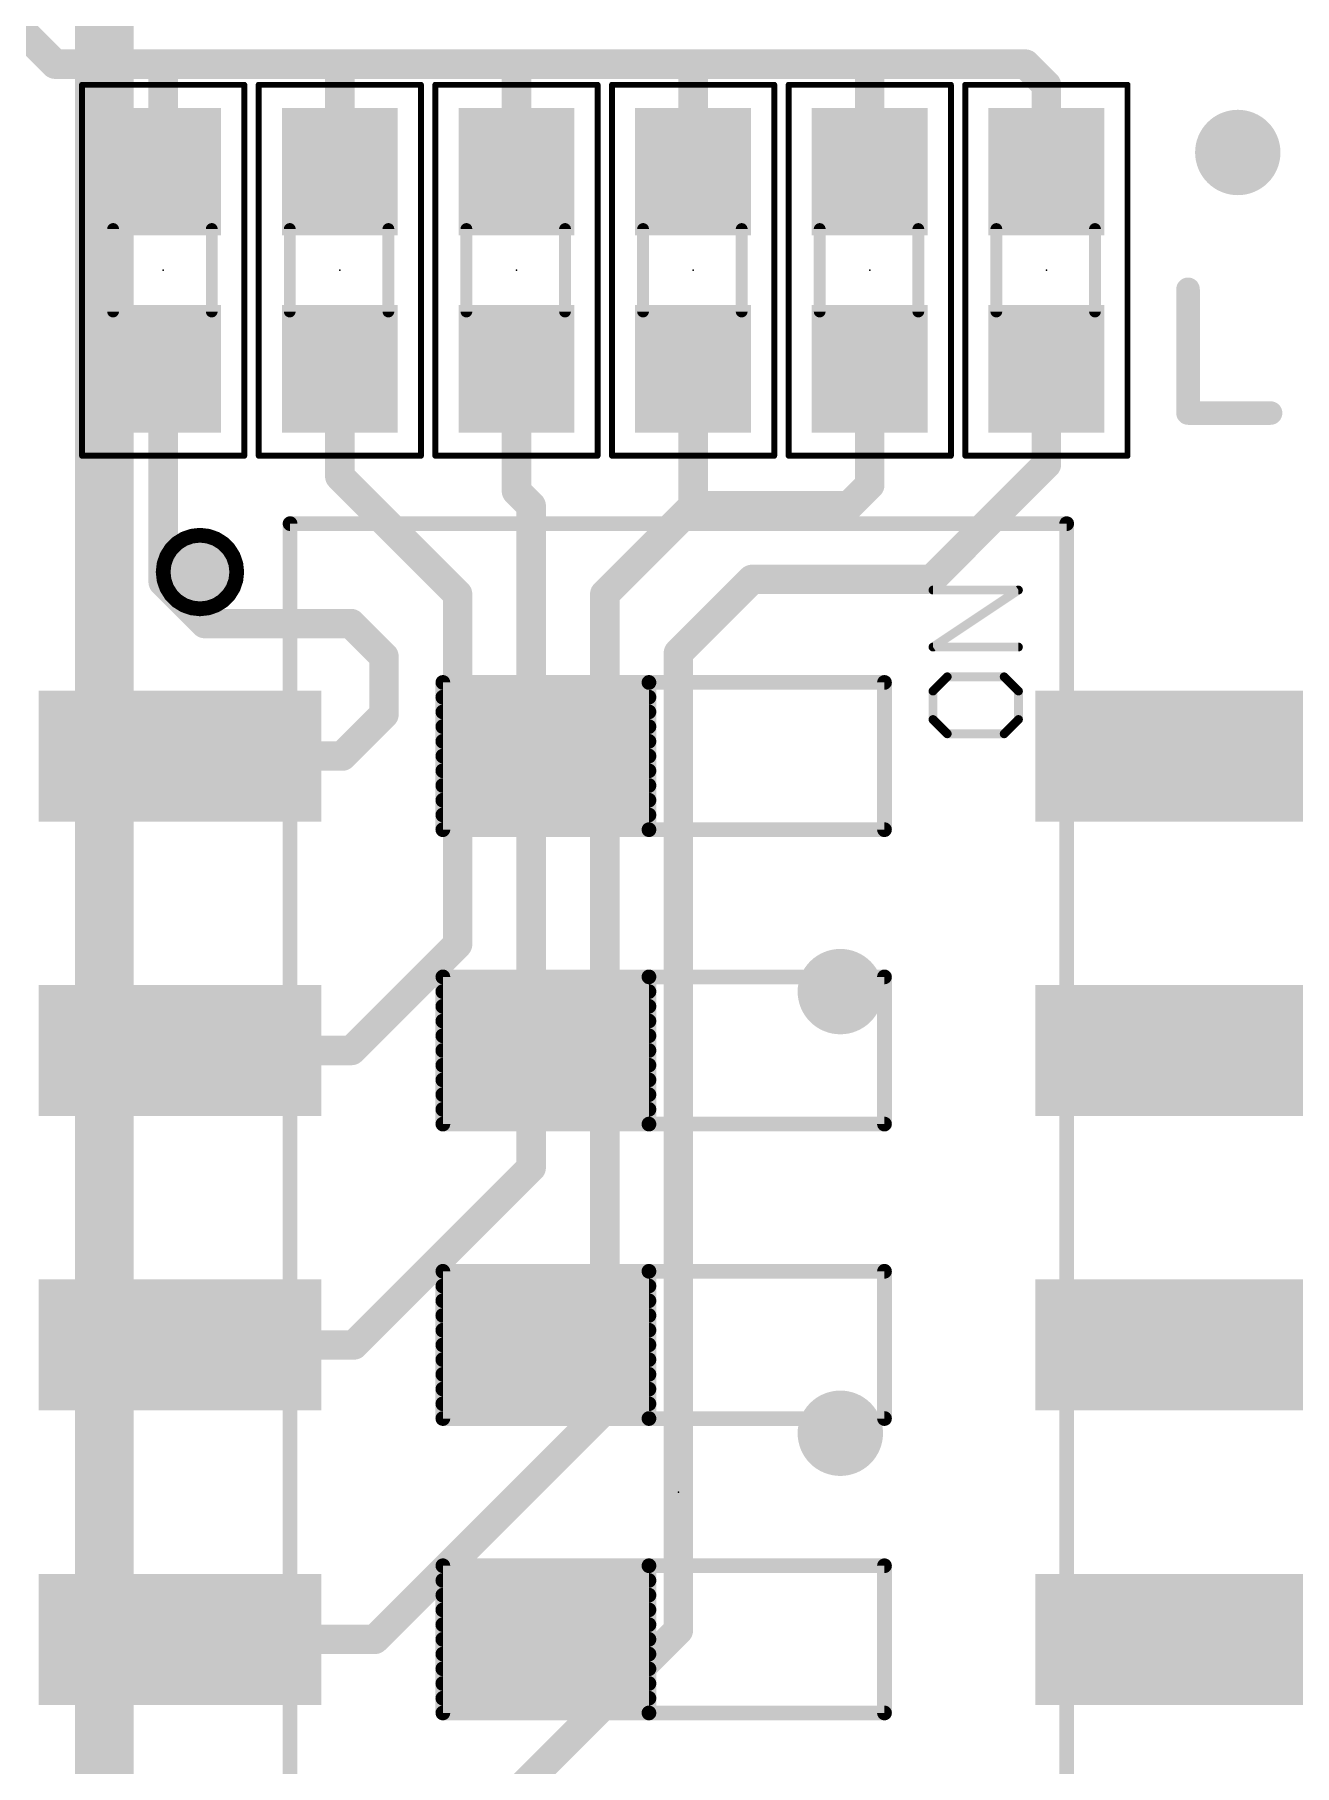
# Model space of a CAD drawing. Extents: x -33 to 74, y -21 to 38.
# Drawn here: x 7.02 to 17.89, y 13.01 to 27.94 of the extents above; entities that cross this region are included whole.
import ezdxf

# ---------------------------------------------------------------- set-up
doc = ezdxf.new("R2010")
doc.units = 0
for name, color, linetype in [('1', 12, 'CONTINUOUS'), ('16', 132, 'CONTINUOUS'), ('18', 110, 'CONTINUOUS'), ('21', 41, 'CONTINUOUS'), ('23', 53, 'CONTINUOUS'), ('39', 12, 'CONTINUOUS'), ('51', 53, 'CONTINUOUS')]:
    doc.layers.add(name, color=color, linetype=linetype)

# ---------------------------------------------------------------- blocks, each defined once
blk = doc.blocks.new('RECT')
blk.add_solid([(-0.5, -0.5), (0.5, -0.5), (-0.5, 0.5), (0.5, 0.5)])
blk = doc.blocks.new('ROUNDV')
at = {"const_width": 0.5}
blk.add_lwpolyline([(0, -0.25, 1), (0, 0.25, 1), (0, -0.25)], format="xyb", dxfattribs=at)

msp = doc.modelspace()

# ---------------------------------------------------------------- linework, layer by layer
at = {"layer": '1', "const_width": 0.254}
for points in [[(6.477, 28.4044), (7.1954, 27.686)], [(7.1954, 27.686), (8.128, 27.686)], [(8.128, 26.758), (8.128, 27.686)], [(8.128, 27.686), (9.652, 27.686)], [(9.652, 27.686), (11.176, 27.686)], [(9.652, 26.758), (9.652, 27.686)], [(11.176, 27.686), (12.7, 27.686)], [(11.176, 26.758), (11.176, 27.686)], [(12.7, 27.686), (14.224, 27.686)], [(12.7, 26.758), (12.7, 27.686)], [(15.5684, 27.686), (14.224, 27.686)], [(14.224, 26.758), (14.224, 27.686)], [(15.748, 27.5064), (15.5684, 27.686)], [(15.748, 26.758), (15.748, 27.5064)], [(8.128, 23.2192), (8.128, 25.058)], [(9.652, 24.13), (9.652, 25.058)], [(11.176, 24.003), (11.176, 25.058)], [(12.7, 25.058), (12.7, 23.876)], [(14.224, 24.0556), (14.224, 25.058)], [(15.748, 24.2329), (15.748, 25.058)], [(14.7561, 23.241), (15.748, 24.2329)], [(10.668, 23.114), (9.652, 24.13)], [(11.303, 23.876), (11.176, 24.003)], [(14.0444, 23.876), (14.224, 24.0556)], [(11.303, 18.1663), (11.303, 23.876)], [(11.938, 23.114), (12.7, 23.876)], [(12.7, 23.876), (14.0444, 23.876)], [(8.4872, 22.86), (8.128, 23.2192)], [(12.573, 22.606), (13.208, 23.241)], [(13.208, 23.241), (14.7561, 23.241)], [(10.668, 20.0928), (10.668, 23.114)], [(11.938, 16.0808), (11.938, 23.114)], [(9.749, 22.86), (8.4872, 22.86)], [(10.033, 22.576), (9.749, 22.86)], [(10.033, 22.0762), (10.033, 22.576)], [(12.573, 14.1752), (12.573, 22.606)], [(9.6738, 21.717), (10.033, 22.0762)], [(8.273, 21.717), (9.6738, 21.717)], [(9.7522, 19.177), (10.668, 20.0928)], [(8.273, 19.177), (9.7522, 19.177)], [(9.7737, 16.637), (11.303, 18.1663)], [(8.273, 16.637), (9.7737, 16.637)], [(9.9542, 14.097), (11.938, 16.0808)], [(8.273, 14.097), (9.9542, 14.097)], [(9.9548, 11.557), (12.573, 14.1752)]]:
    msp.add_lwpolyline(points, dxfattribs=at)
at = {"layer": '1', "const_width": 0.127}
for points in [[(7.1954, 27.7495, 1), (7.1954, 27.6225)], [(7.1505, 27.6411, 1), (7.2403, 27.7309)], [(8.1915, 27.686, 1), (8.0645, 27.686)], [(8.128, 27.7495, 1), (8.128, 27.6225)], [(8.128, 27.6225, 1), (8.128, 27.7495)], [(9.652, 27.7495, 1), (9.652, 27.6225)], [(9.7155, 27.686, 1), (9.5885, 27.686)], [(9.652, 27.6225, 1), (9.652, 27.7495)], [(11.176, 27.7495, 1), (11.176, 27.6225)], [(11.2395, 27.686, 1), (11.1125, 27.686)], [(11.176, 27.6225, 1), (11.176, 27.7495)], [(12.7, 27.7495, 1), (12.7, 27.6225)], [(12.7635, 27.686, 1), (12.6365, 27.686)], [(12.7, 27.6225, 1), (12.7, 27.7495)], [(14.224, 27.7495, 1), (14.224, 27.6225)], [(14.2875, 27.686, 1), (14.1605, 27.686)], [(14.224, 27.6225, 1), (14.224, 27.7495)], [(15.6133, 27.7309, 1), (15.5235, 27.6411)], [(15.5684, 27.6225, 1), (15.5684, 27.7495)], [(15.8115, 27.5064, 1), (15.6845, 27.5064)], [(15.7031, 27.4615, 1), (15.7929, 27.5513)], [(8.0645, 26.758, 1), (8.1915, 26.758)], [(9.5885, 26.758, 1), (9.7155, 26.758)], [(11.1125, 26.758, 1), (11.2395, 26.758)], [(12.6365, 26.758, 1), (12.7635, 26.758)], [(14.1605, 26.758, 1), (14.2875, 26.758)], [(15.6845, 26.758, 1), (15.8115, 26.758)], [(8.1915, 25.058, 1), (8.0645, 25.058)], [(9.7155, 25.058, 1), (9.5885, 25.058)], [(11.2395, 25.058, 1), (11.1125, 25.058)], [(12.7635, 25.058, 1), (12.6365, 25.058)], [(14.2875, 25.058, 1), (14.1605, 25.058)], [(15.8115, 25.058, 1), (15.6845, 25.058)], [(15.7929, 24.188, 1), (15.7031, 24.2778)], [(9.6969, 24.1749, 1), (9.6071, 24.0851)], [(9.5885, 24.13, 1), (9.7155, 24.13)], [(15.6845, 24.2329, 1), (15.8115, 24.2329)], [(11.2209, 24.0479, 1), (11.1311, 23.9581)], [(11.1125, 24.003, 1), (11.2395, 24.003)], [(14.1605, 24.0556, 1), (14.2875, 24.0556)], [(14.2689, 24.0107, 1), (14.1791, 24.1005)], [(11.3665, 23.876, 1), (11.2395, 23.876)], [(11.2581, 23.8311, 1), (11.3479, 23.9209)], [(12.7, 23.9395, 1), (12.7, 23.8125)], [(12.6365, 23.876, 1), (12.7635, 23.876)], [(12.7449, 23.8311, 1), (12.6551, 23.9209)], [(13.9995, 23.9209, 1), (14.0893, 23.8311)], [(14.0444, 23.8125, 1), (14.0444, 23.9395)], [(8.1729, 23.2641, 1), (8.0831, 23.1743)], [(13.208, 23.3045, 1), (13.208, 23.1775)], [(13.2529, 23.1961, 1), (13.1631, 23.2859)], [(14.7112, 23.2859, 1), (14.801, 23.1961)], [(14.7561, 23.1775, 1), (14.7561, 23.3045)], [(8.0645, 23.2192, 1), (8.1915, 23.2192)], [(10.7315, 23.114, 1), (10.6045, 23.114)], [(10.6231, 23.0691, 1), (10.7129, 23.1589)], [(12.0015, 23.114, 1), (11.8745, 23.114)], [(11.8931, 23.1589, 1), (11.9829, 23.0691)], [(8.4872, 22.9235, 1), (8.4872, 22.7965)], [(8.4423, 22.8151, 1), (8.5321, 22.9049)], [(9.7939, 22.9049, 1), (9.7041, 22.8151)], [(9.749, 22.7965, 1), (9.749, 22.9235)], [(10.0965, 22.576, 1), (9.9695, 22.576)], [(12.6365, 22.606, 1), (12.5095, 22.606)], [(12.5281, 22.6509, 1), (12.6179, 22.5611)], [(9.9881, 22.5311, 1), (10.0779, 22.6209)], [(9.9695, 22.0762, 1), (10.0965, 22.0762)], [(10.0779, 22.0313, 1), (9.9881, 22.1211)], [(8.273, 21.7805, 1), (8.273, 21.6535)], [(9.6289, 21.7619, 1), (9.7187, 21.6721)], [(9.6738, 21.6535, 1), (9.6738, 21.7805)], [(10.7129, 20.0479, 1), (10.6231, 20.1377)], [(10.6045, 20.0928, 1), (10.7315, 20.0928)], [(8.273, 19.2405, 1), (8.273, 19.1135)], [(9.7073, 19.2219, 1), (9.7971, 19.1321)], [(9.7522, 19.1135, 1), (9.7522, 19.2405)], [(11.2395, 18.1663, 1), (11.3665, 18.1663)], [(11.3479, 18.1214, 1), (11.2581, 18.2112)], [(8.273, 16.7005, 1), (8.273, 16.5735)], [(9.7288, 16.6819, 1), (9.8186, 16.5921)], [(9.7737, 16.5735, 1), (9.7737, 16.7005)], [(11.8745, 16.0808, 1), (12.0015, 16.0808)], [(11.9829, 16.0359, 1), (11.8931, 16.1257)], [(8.273, 14.1605, 1), (8.273, 14.0335)], [(9.9093, 14.1419, 1), (9.9991, 14.0521)], [(9.9542, 14.0335, 1), (9.9542, 14.1605)], [(12.5095, 14.1752, 1), (12.6365, 14.1752)], [(12.6179, 14.1303, 1), (12.5281, 14.2201)]]:
    msp.add_lwpolyline(points, format="xyb", dxfattribs=at)
at = {"layer": '16', "const_width": 0.508}
msp.add_lwpolyline([(7.62, 8.5143), (7.62, 28.575)], dxfattribs=at)
at = {"layer": '21'}
for points, const_width in [([(16.97, 25.7438), (16.97, 24.6761)], 0.2032), ([(16.97, 24.6761), (17.6818, 24.6761)], 0.2032), ([(8.1973, 23.5025), (8.2475, 23.5527)], 0.127), ([(8.2475, 23.5527), (8.3077, 23.5906)], 0.127), ([(8.3077, 23.5906), (8.3749, 23.614)], 0.127), ([(8.3749, 23.614), (8.4455, 23.622)], 0.127), ([(8.4455, 23.622), (8.5161, 23.614)], 0.127), ([(8.5161, 23.614), (8.5833, 23.5906)], 0.127), ([(8.5833, 23.5906), (8.6435, 23.5527)], 0.127), ([(8.6435, 23.5527), (8.6937, 23.5025)], 0.127), ([(8.136, 23.3752), (8.1594, 23.4423)], 0.127), ([(8.1594, 23.4423), (8.1973, 23.5025)], 0.127), ([(8.1926, 23.495), (8.6984, 23.495)], 0.127), ([(8.6937, 23.5025), (8.7316, 23.4423)], 0.127), ([(8.7316, 23.4423), (8.755, 23.3752)], 0.127), ([(8.128, 23.3045), (8.136, 23.3752)], 0.127), ([(8.136, 23.2339), (8.128, 23.3045)], 0.127), ([(8.1352, 23.368), (8.7558, 23.368)], 0.127), ([(8.1352, 23.241), (8.7558, 23.241)], 0.127), ([(8.1594, 23.1667), (8.136, 23.2339)], 0.127), ([(8.755, 23.2339), (8.7316, 23.1667)], 0.127), ([(8.755, 23.3752), (8.763, 23.3045)], 0.127), ([(8.763, 23.3045), (8.755, 23.2339)], 0.127), ([(8.1973, 23.1065), (8.1594, 23.1667)], 0.127), ([(8.1926, 23.114), (8.6984, 23.114)], 0.127), ([(8.2475, 23.0563), (8.1973, 23.1065)], 0.127), ([(8.6937, 23.1065), (8.6435, 23.0563)], 0.127), ([(8.7316, 23.1667), (8.6937, 23.1065)], 0.127), ([(8.3077, 23.0184), (8.2475, 23.0563)], 0.127), ([(8.3749, 22.995), (8.3077, 23.0184)], 0.127), ([(8.4455, 22.987), (8.3749, 22.995)], 0.127), ([(8.5161, 22.995), (8.4455, 22.987)], 0.127), ([(8.5833, 23.0184), (8.5161, 22.995)], 0.127), ([(8.6435, 23.0563), (8.5833, 23.0184)], 0.127)]:
    msp.add_lwpolyline(points, dxfattribs=dict(at, const_width=const_width))
for points, const_width in [([(17.0208, 25.7438, 1), (16.9192, 25.7438)], 0.1016), ([(16.97, 24.7269, 1), (16.97, 24.6253)], 0.1016), ([(16.9192, 24.6761, 1), (17.0208, 24.6761)], 0.1016), ([(17.6818, 24.6253, 1), (17.6818, 24.7269)], 0.1016), ([(8.2306, 23.5796, 1), (8.2644, 23.5258)], 0.0635), ([(8.27, 23.5303, 1), (8.2251, 23.5752)], 0.0635), ([(8.2973, 23.6205, 1), (8.3182, 23.5606)], 0.0635), ([(8.3246, 23.5637, 1), (8.2908, 23.6174)], 0.0635), ([(8.3713, 23.6456, 1), (8.3784, 23.5825)], 0.0635), ([(8.3853, 23.5841, 1), (8.3644, 23.644)], 0.0635), ([(8.4491, 23.6536, 1), (8.4419, 23.5904)], 0.0635), ([(8.4491, 23.5904, 1), (8.4419, 23.6536)], 0.0635), ([(8.5266, 23.644, 1), (8.5057, 23.5841)], 0.0635), ([(8.5126, 23.5825, 1), (8.5197, 23.6456)], 0.0635), ([(8.6002, 23.6174, 1), (8.5664, 23.5637)], 0.0635), ([(8.5728, 23.5606, 1), (8.5937, 23.6205)], 0.0635), ([(8.6659, 23.5752, 1), (8.621, 23.5303)], 0.0635), ([(8.6266, 23.5258, 1), (8.6604, 23.5796)], 0.0635), ([(8.1326, 23.4592, 1), (8.1863, 23.4254)], 0.0635), ([(8.1894, 23.4318, 1), (8.1295, 23.4527)], 0.0635), ([(8.1926, 23.5267, 1), (8.1926, 23.4633)], 0.0635), ([(8.1748, 23.5249, 1), (8.2197, 23.48)], 0.0635), ([(8.2242, 23.4856, 1), (8.1704, 23.5194)], 0.0635), ([(8.7206, 23.5194, 1), (8.6668, 23.4856)], 0.0635), ([(8.6713, 23.48, 1), (8.7162, 23.5249)], 0.0635), ([(8.6984, 23.4633, 1), (8.6984, 23.5267)], 0.0635), ([(8.7615, 23.4527, 1), (8.7016, 23.4318)], 0.0635), ([(8.7047, 23.4254, 1), (8.7584, 23.4592)], 0.0635), ([(8.1596, 23.3081, 1), (8.0964, 23.3009)], 0.0635), ([(8.0964, 23.3081, 1), (8.1596, 23.3009)], 0.0635), ([(8.1352, 23.3998, 1), (8.1352, 23.3363)], 0.0635), ([(8.1352, 23.2727, 1), (8.1352, 23.2093)], 0.0635), ([(8.106, 23.3856, 1), (8.1659, 23.3647)], 0.0635), ([(8.1659, 23.2443, 1), (8.106, 23.2234)], 0.0635), ([(8.1675, 23.3716, 1), (8.1044, 23.3787)], 0.0635), ([(8.7866, 23.3787, 1), (8.7235, 23.3716)], 0.0635), ([(8.7251, 23.3647, 1), (8.785, 23.3856)], 0.0635), ([(8.785, 23.2234, 1), (8.7251, 23.2443)], 0.0635), ([(8.7946, 23.3009, 1), (8.7314, 23.3081)], 0.0635), ([(8.7314, 23.3009, 1), (8.7946, 23.3081)], 0.0635), ([(8.7558, 23.3363, 1), (8.7558, 23.3998)], 0.0635), ([(8.7558, 23.2093, 1), (8.7558, 23.2727)], 0.0635), ([(8.1044, 23.2303, 1), (8.1675, 23.2374)], 0.0635), ([(8.1863, 23.1836, 1), (8.1326, 23.1498)], 0.0635), ([(8.1295, 23.1563, 1), (8.1894, 23.1772)], 0.0635), ([(8.1926, 23.1457, 1), (8.1926, 23.0823)], 0.0635), ([(8.2197, 23.129, 1), (8.1748, 23.0841)], 0.0635), ([(8.1704, 23.0896, 1), (8.2242, 23.1234)], 0.0635), ([(8.6668, 23.1234, 1), (8.7206, 23.0896)], 0.0635), ([(8.7162, 23.0841, 1), (8.6713, 23.129)], 0.0635), ([(8.6984, 23.0823, 1), (8.6984, 23.1457)], 0.0635), ([(8.7016, 23.1772, 1), (8.7615, 23.1563)], 0.0635), ([(8.7584, 23.1498, 1), (8.7047, 23.1836)], 0.0635), ([(8.7235, 23.2374, 1), (8.7866, 23.2303)], 0.0635), ([(8.2644, 23.0832, 1), (8.2306, 23.0294)], 0.0635), ([(8.2251, 23.0338, 1), (8.27, 23.0787)], 0.0635), ([(8.3182, 23.0484, 1), (8.2973, 22.9885)], 0.0635), ([(8.2908, 22.9916, 1), (8.3246, 23.0453)], 0.0635), ([(8.3784, 23.0265, 1), (8.3713, 22.9634)], 0.0635), ([(8.3644, 22.965, 1), (8.3853, 23.0249)], 0.0635), ([(8.4419, 23.0186, 1), (8.4491, 22.9554)], 0.0635), ([(8.4419, 22.9554, 1), (8.4491, 23.0186)], 0.0635), ([(8.5057, 23.0249, 1), (8.5266, 22.965)], 0.0635), ([(8.5197, 22.9634, 1), (8.5126, 23.0265)], 0.0635), ([(8.5664, 23.0453, 1), (8.6002, 22.9916)], 0.0635), ([(8.5937, 22.9885, 1), (8.5728, 23.0484)], 0.0635), ([(8.621, 23.0787, 1), (8.6659, 23.0338)], 0.0635), ([(8.6604, 23.0294, 1), (8.6266, 23.0832)], 0.0635)]:
    msp.add_lwpolyline(points, format="xyb", dxfattribs=dict(at, const_width=const_width))
at = {"layer": '23'}
for p in [(8.128, 25.908), (9.652, 25.908), (11.176, 25.908), (12.7, 25.908), (14.224, 25.908), (15.748, 25.908), (12.573, 15.367)]:
    msp.add_point(p, dxfattribs=at)
at = {"layer": '39', "const_width": 0.0508}
for points in [[(7.428, 24.308), (7.428, 27.508)], [(7.428, 27.508), (8.828, 27.508)], [(8.828, 27.508), (8.828, 24.308)], [(8.952, 24.308), (8.952, 27.508)], [(8.952, 27.508), (10.352, 27.508)], [(10.352, 27.508), (10.352, 24.308)], [(10.476, 24.308), (10.476, 27.508)], [(10.476, 27.508), (11.876, 27.508)], [(11.876, 27.508), (11.876, 24.308)], [(12, 24.308), (12, 27.508)], [(12, 27.508), (13.4, 27.508)], [(13.4, 27.508), (13.4, 24.308)], [(13.524, 24.308), (13.524, 27.508)], [(13.524, 27.508), (14.924, 27.508)], [(14.924, 27.508), (14.924, 24.308)], [(15.048, 24.308), (15.048, 27.508)], [(15.048, 27.508), (16.448, 27.508)], [(16.448, 27.508), (16.448, 24.308)], [(8.828, 24.308), (7.428, 24.308)], [(10.352, 24.308), (8.952, 24.308)], [(11.876, 24.308), (10.476, 24.308)], [(13.4, 24.308), (12, 24.308)], [(14.924, 24.308), (13.524, 24.308)], [(16.448, 24.308), (15.048, 24.308)]]:
    msp.add_lwpolyline(points, dxfattribs=at)
at = {"layer": '39', "const_width": 0.0254}
for points in [[(7.4407, 27.508, 1), (7.4153, 27.508)], [(7.428, 27.5207, 1), (7.428, 27.4953)], [(8.8407, 27.508, 1), (8.8153, 27.508)], [(8.828, 27.4953, 1), (8.828, 27.5207)], [(8.9647, 27.508, 1), (8.9393, 27.508)], [(8.952, 27.5207, 1), (8.952, 27.4953)], [(10.3647, 27.508, 1), (10.3393, 27.508)], [(10.352, 27.4953, 1), (10.352, 27.5207)], [(10.4887, 27.508, 1), (10.4633, 27.508)], [(10.476, 27.5207, 1), (10.476, 27.4953)], [(11.8887, 27.508, 1), (11.8633, 27.508)], [(11.876, 27.4953, 1), (11.876, 27.5207)], [(12.0127, 27.508, 1), (11.9873, 27.508)], [(12, 27.5207, 1), (12, 27.4953)], [(13.4127, 27.508, 1), (13.3873, 27.508)], [(13.4, 27.4953, 1), (13.4, 27.5207)], [(13.5367, 27.508, 1), (13.5113, 27.508)], [(13.524, 27.5207, 1), (13.524, 27.4953)], [(14.9367, 27.508, 1), (14.9113, 27.508)], [(14.924, 27.4953, 1), (14.924, 27.5207)], [(15.0607, 27.508, 1), (15.0353, 27.508)], [(15.048, 27.5207, 1), (15.048, 27.4953)], [(16.4607, 27.508, 1), (16.4353, 27.508)], [(16.448, 27.4953, 1), (16.448, 27.5207)], [(7.428, 24.3207, 1), (7.428, 24.2953)], [(7.4153, 24.308, 1), (7.4407, 24.308)], [(8.8153, 24.308, 1), (8.8407, 24.308)], [(8.828, 24.2953, 1), (8.828, 24.3207)], [(8.952, 24.3207, 1), (8.952, 24.2953)], [(8.9393, 24.308, 1), (8.9647, 24.308)], [(10.3393, 24.308, 1), (10.3647, 24.308)], [(10.352, 24.2953, 1), (10.352, 24.3207)], [(10.476, 24.3207, 1), (10.476, 24.2953)], [(10.4633, 24.308, 1), (10.4887, 24.308)], [(11.8633, 24.308, 1), (11.8887, 24.308)], [(11.876, 24.2953, 1), (11.876, 24.3207)], [(12, 24.3207, 1), (12, 24.2953)], [(11.9873, 24.308, 1), (12.0127, 24.308)], [(13.3873, 24.308, 1), (13.4127, 24.308)], [(13.4, 24.2953, 1), (13.4, 24.3207)], [(13.524, 24.3207, 1), (13.524, 24.2953)], [(13.5113, 24.308, 1), (13.5367, 24.308)], [(14.9113, 24.308, 1), (14.9367, 24.308)], [(14.924, 24.2953, 1), (14.924, 24.3207)], [(15.048, 24.3207, 1), (15.048, 24.2953)], [(15.0353, 24.308, 1), (15.0607, 24.308)], [(16.4353, 24.308, 1), (16.4607, 24.308)], [(16.448, 24.2953, 1), (16.448, 24.3207)]]:
    msp.add_lwpolyline(points, format="xyb", dxfattribs=at)
at = {"layer": '51'}
for points, const_width in [([(7.696, 25.552), (7.696, 26.264)], 0.1016), ([(8.547, 25.552), (8.547, 26.264)], 0.1016), ([(9.22, 25.552), (9.22, 26.264)], 0.1016), ([(10.071, 25.552), (10.071, 26.264)], 0.1016), ([(10.744, 25.552), (10.744, 26.264)], 0.1016), ([(11.595, 25.552), (11.595, 26.264)], 0.1016), ([(12.268, 25.552), (12.268, 26.264)], 0.1016), ([(13.119, 25.552), (13.119, 26.264)], 0.1016), ([(13.792, 25.552), (13.792, 26.264)], 0.1016), ([(14.643, 25.552), (14.643, 26.264)], 0.1016), ([(15.316, 25.552), (15.316, 26.264)], 0.1016), ([(16.167, 25.552), (16.167, 26.264)], 0.1016), ([(9.223, 23.722), (15.923, 23.722)], 0.127), ([(9.223, 7.012), (9.223, 23.722)], 0.127), ([(15.923, 23.722), (15.923, 7.012)], 0.127), ([(14.7695, 22.6577), (15.5067, 23.1492)], 0.0762), ([(15.5067, 23.1492), (14.7695, 23.1492)], 0.0762), ([(15.5067, 22.6577), (14.7695, 22.6577)], 0.0762), ([(12.319, 22.352), (10.541, 22.352)], 0.127), ([(10.541, 22.352), (10.541, 21.082)], 0.127), ([(12.319, 21.082), (12.319, 22.352)], 0.127), ([(12.319, 22.352), (14.351, 22.352)], 0.127), ([(14.351, 22.352), (14.351, 21.082)], 0.127), ([(14.8923, 22.4008), (14.7695, 22.2779)], 0.0762), ([(15.3838, 22.4008), (14.8923, 22.4008)], 0.0762), ([(15.5067, 22.2779), (15.3838, 22.4008)], 0.0762), ([(10.541, 22.225), (12.319, 22.225)], 0.127), ([(14.7695, 22.2779), (14.7695, 22.0321)], 0.0762), ([(15.5067, 22.0321), (15.5067, 22.2779)], 0.0762), ([(10.541, 22.098), (12.319, 22.098)], 0.127), ([(10.541, 21.971), (12.319, 21.971)], 0.127), ([(14.7695, 22.0321), (14.8923, 21.9093)], 0.0762), ([(15.3838, 21.9093), (15.5067, 22.0321)], 0.0762), ([(10.541, 21.844), (12.319, 21.844)], 0.127), ([(14.8923, 21.9093), (15.3838, 21.9093)], 0.0762), ([(10.541, 21.717), (12.319, 21.717)], 0.127), ([(10.541, 21.59), (12.319, 21.59)], 0.127), ([(10.541, 21.463), (12.319, 21.463)], 0.127), ([(10.541, 21.336), (12.319, 21.336)], 0.127), ([(10.541, 21.209), (12.319, 21.209)], 0.127), ([(10.541, 21.082), (12.319, 21.082)], 0.127), ([(10.541, 21.082), (12.319, 21.082)], 0.127), ([(14.351, 21.082), (12.319, 21.082)], 0.127), ([(12.319, 19.812), (10.541, 19.812)], 0.127), ([(10.541, 19.812), (10.541, 18.542)], 0.127), ([(12.319, 18.542), (12.319, 19.812)], 0.127), ([(12.319, 19.812), (14.351, 19.812)], 0.127), ([(14.351, 19.812), (14.351, 18.542)], 0.127), ([(10.541, 19.685), (12.319, 19.685)], 0.127), ([(10.541, 19.558), (12.319, 19.558)], 0.127), ([(10.541, 19.431), (12.319, 19.431)], 0.127), ([(10.541, 19.304), (12.319, 19.304)], 0.127), ([(10.541, 19.177), (12.319, 19.177)], 0.127), ([(10.541, 19.05), (12.319, 19.05)], 0.127), ([(10.541, 18.923), (12.319, 18.923)], 0.127), ([(10.541, 18.796), (12.319, 18.796)], 0.127), ([(10.541, 18.669), (12.319, 18.669)], 0.127), ([(10.541, 18.542), (12.319, 18.542)], 0.127), ([(10.541, 18.542), (12.319, 18.542)], 0.127), ([(14.351, 18.542), (12.319, 18.542)], 0.127), ([(12.319, 17.272), (10.541, 17.272)], 0.127), ([(10.541, 17.272), (10.541, 16.002)], 0.127), ([(12.319, 16.002), (12.319, 17.272)], 0.127), ([(12.319, 17.272), (14.351, 17.272)], 0.127), ([(14.351, 17.272), (14.351, 16.002)], 0.127), ([(10.541, 17.145), (12.319, 17.145)], 0.127), ([(10.541, 17.018), (12.319, 17.018)], 0.127), ([(10.541, 16.891), (12.319, 16.891)], 0.127), ([(10.541, 16.764), (12.319, 16.764)], 0.127), ([(10.541, 16.637), (12.319, 16.637)], 0.127), ([(10.541, 16.51), (12.319, 16.51)], 0.127), ([(10.541, 16.383), (12.319, 16.383)], 0.127), ([(10.541, 16.256), (12.319, 16.256)], 0.127), ([(10.541, 16.129), (12.319, 16.129)], 0.127), ([(10.541, 16.002), (12.319, 16.002)], 0.127), ([(10.541, 16.002), (12.319, 16.002)], 0.127), ([(14.351, 16.002), (12.319, 16.002)], 0.127), ([(12.319, 14.732), (10.541, 14.732)], 0.127), ([(10.541, 14.732), (10.541, 13.462)], 0.127), ([(12.319, 13.462), (12.319, 14.732)], 0.127), ([(12.319, 14.732), (14.351, 14.732)], 0.127), ([(14.351, 14.732), (14.351, 13.462)], 0.127), ([(10.541, 14.605), (12.319, 14.605)], 0.127), ([(10.541, 14.478), (12.319, 14.478)], 0.127), ([(10.541, 14.351), (12.319, 14.351)], 0.127), ([(10.541, 14.224), (12.319, 14.224)], 0.127), ([(10.541, 14.097), (12.319, 14.097)], 0.127), ([(10.541, 13.97), (12.319, 13.97)], 0.127), ([(10.541, 13.843), (12.319, 13.843)], 0.127), ([(10.541, 13.716), (12.319, 13.716)], 0.127), ([(10.541, 13.589), (12.319, 13.589)], 0.127), ([(10.541, 13.462), (12.319, 13.462)], 0.127), ([(10.541, 13.462), (12.319, 13.462)], 0.127), ([(14.351, 13.462), (12.319, 13.462)], 0.127)]:
    msp.add_lwpolyline(points, dxfattribs=dict(at, const_width=const_width))
for points, const_width in [([(7.7214, 26.264, 1), (7.6706, 26.264)], 0.0508), ([(8.5724, 26.264, 1), (8.5216, 26.264)], 0.0508), ([(9.2454, 26.264, 1), (9.1946, 26.264)], 0.0508), ([(10.0964, 26.264, 1), (10.0456, 26.264)], 0.0508), ([(10.7694, 26.264, 1), (10.7186, 26.264)], 0.0508), ([(11.6204, 26.264, 1), (11.5696, 26.264)], 0.0508), ([(12.2934, 26.264, 1), (12.2426, 26.264)], 0.0508), ([(13.1444, 26.264, 1), (13.0936, 26.264)], 0.0508), ([(13.8174, 26.264, 1), (13.7666, 26.264)], 0.0508), ([(14.6684, 26.264, 1), (14.6176, 26.264)], 0.0508), ([(15.3414, 26.264, 1), (15.2906, 26.264)], 0.0508), ([(16.1924, 26.264, 1), (16.1416, 26.264)], 0.0508), ([(7.6706, 25.552, 1), (7.7214, 25.552)], 0.0508), ([(8.5216, 25.552, 1), (8.5724, 25.552)], 0.0508), ([(9.1946, 25.552, 1), (9.2454, 25.552)], 0.0508), ([(10.0456, 25.552, 1), (10.0964, 25.552)], 0.0508), ([(10.7186, 25.552, 1), (10.7694, 25.552)], 0.0508), ([(11.5696, 25.552, 1), (11.6204, 25.552)], 0.0508), ([(12.2426, 25.552, 1), (12.2934, 25.552)], 0.0508), ([(13.0936, 25.552, 1), (13.1444, 25.552)], 0.0508), ([(13.7666, 25.552, 1), (13.8174, 25.552)], 0.0508), ([(14.6176, 25.552, 1), (14.6684, 25.552)], 0.0508), ([(15.2906, 25.552, 1), (15.3414, 25.552)], 0.0508), ([(16.1416, 25.552, 1), (16.1924, 25.552)], 0.0508), ([(9.223, 23.7538, 1), (9.223, 23.6903)], 0.0635), ([(9.2548, 23.722, 1), (9.1913, 23.722)], 0.0635), ([(15.9548, 23.722, 1), (15.8912, 23.722)], 0.0635), ([(15.923, 23.6903, 1), (15.923, 23.7538)], 0.0635), ([(14.7695, 23.1682, 1), (14.7695, 23.1301)], 0.0381), ([(15.5173, 23.1333, 1), (15.4961, 23.165)], 0.0381), ([(15.5067, 23.1301, 1), (15.5067, 23.1682)], 0.0381), ([(14.7695, 22.6767, 1), (14.7695, 22.6386)], 0.0381), ([(15.5067, 22.6386, 1), (15.5067, 22.6767)], 0.0381), ([(14.7589, 22.6735, 1), (14.78, 22.6418)], 0.0381), ([(10.5728, 22.352, 1), (10.5092, 22.352)], 0.0635), ([(10.541, 22.3837, 1), (10.541, 22.3203)], 0.0635), ([(12.319, 22.3837, 1), (12.319, 22.3203)], 0.0635), ([(12.3508, 22.352, 1), (12.2873, 22.352)], 0.0635), ([(12.319, 22.3203, 1), (12.319, 22.3837)], 0.0635), ([(14.3828, 22.352, 1), (14.3193, 22.352)], 0.0635), ([(14.351, 22.3203, 1), (14.351, 22.3837)], 0.0635), ([(14.8923, 22.4198, 1), (14.8923, 22.3817)], 0.0381), ([(14.9058, 22.3873, 1), (14.8789, 22.4142)], 0.0381), ([(15.3973, 22.4142, 1), (15.3704, 22.3873)], 0.0381), ([(15.3838, 22.3817, 1), (15.3838, 22.4198)], 0.0381), ([(10.541, 22.2568, 1), (10.541, 22.1933)], 0.0635), ([(12.319, 22.1933, 1), (12.319, 22.2568)], 0.0635), ([(14.756, 22.2914, 1), (14.7829, 22.2644)], 0.0381), ([(14.7885, 22.2779, 1), (14.7504, 22.2779)], 0.0381), ([(15.5258, 22.2779, 1), (15.4877, 22.2779)], 0.0381), ([(15.4932, 22.2644, 1), (15.5202, 22.2914)], 0.0381), ([(10.541, 22.1298, 1), (10.541, 22.0663)], 0.0635), ([(12.319, 22.0663, 1), (12.319, 22.1298)], 0.0635), ([(10.541, 22.0027, 1), (10.541, 21.9393)], 0.0635), ([(12.319, 21.9393, 1), (12.319, 22.0027)], 0.0635), ([(14.7829, 22.0456, 1), (14.756, 22.0187)], 0.0381), ([(14.7504, 22.0321, 1), (14.7885, 22.0321)], 0.0381), ([(15.4877, 22.0321, 1), (15.5258, 22.0321)], 0.0381), ([(15.5202, 22.0187, 1), (15.4932, 22.0456)], 0.0381), ([(10.541, 21.8758, 1), (10.541, 21.8123)], 0.0635), ([(12.319, 21.8123, 1), (12.319, 21.8758)], 0.0635), ([(14.8923, 21.9283, 1), (14.8923, 21.8902)], 0.0381), ([(14.8789, 21.8958, 1), (14.9058, 21.9227)], 0.0381), ([(15.3704, 21.9227, 1), (15.3973, 21.8958)], 0.0381), ([(15.3838, 21.8902, 1), (15.3838, 21.9283)], 0.0381), ([(10.541, 21.7488, 1), (10.541, 21.6853)], 0.0635), ([(10.541, 21.6217, 1), (10.541, 21.5583)], 0.0635), ([(12.319, 21.6853, 1), (12.319, 21.7488)], 0.0635), ([(12.319, 21.5583, 1), (12.319, 21.6217)], 0.0635), ([(10.541, 21.4947, 1), (10.541, 21.4313)], 0.0635), ([(12.319, 21.4313, 1), (12.319, 21.4947)], 0.0635), ([(10.541, 21.3678, 1), (10.541, 21.3043)], 0.0635), ([(12.319, 21.3043, 1), (12.319, 21.3678)], 0.0635), ([(10.541, 21.2407, 1), (10.541, 21.1773)], 0.0635), ([(12.319, 21.1773, 1), (12.319, 21.2407)], 0.0635), ([(10.5092, 21.082, 1), (10.5728, 21.082)], 0.0635), ([(10.541, 21.1137, 1), (10.541, 21.0503)], 0.0635), ([(10.541, 21.1137, 1), (10.541, 21.0503)], 0.0635), ([(12.319, 21.1137, 1), (12.319, 21.0503)], 0.0635), ([(12.2873, 21.082, 1), (12.3508, 21.082)], 0.0635), ([(12.319, 21.0503, 1), (12.319, 21.1137)], 0.0635), ([(12.319, 21.0503, 1), (12.319, 21.1137)], 0.0635), ([(14.3193, 21.082, 1), (14.3828, 21.082)], 0.0635), ([(14.351, 21.0503, 1), (14.351, 21.1137)], 0.0635), ([(10.5728, 19.812, 1), (10.5092, 19.812)], 0.0635), ([(10.541, 19.8438, 1), (10.541, 19.7803)], 0.0635), ([(12.319, 19.8438, 1), (12.319, 19.7803)], 0.0635), ([(12.3508, 19.812, 1), (12.2873, 19.812)], 0.0635), ([(12.319, 19.7803, 1), (12.319, 19.8438)], 0.0635), ([(14.3828, 19.812, 1), (14.3193, 19.812)], 0.0635), ([(14.351, 19.7803, 1), (14.351, 19.8438)], 0.0635), ([(10.541, 19.7168, 1), (10.541, 19.6533)], 0.0635), ([(12.319, 19.6533, 1), (12.319, 19.7168)], 0.0635), ([(10.541, 19.5897, 1), (10.541, 19.5263)], 0.0635), ([(12.319, 19.5263, 1), (12.319, 19.5897)], 0.0635), ([(10.541, 19.4627, 1), (10.541, 19.3993)], 0.0635), ([(12.319, 19.3993, 1), (12.319, 19.4627)], 0.0635), ([(10.541, 19.3358, 1), (10.541, 19.2723)], 0.0635), ([(12.319, 19.2723, 1), (12.319, 19.3358)], 0.0635), ([(10.541, 19.2087, 1), (10.541, 19.1453)], 0.0635), ([(10.541, 19.0817, 1), (10.541, 19.0183)], 0.0635), ([(12.319, 19.1453, 1), (12.319, 19.2087)], 0.0635), ([(12.319, 19.0183, 1), (12.319, 19.0817)], 0.0635), ([(10.541, 18.9548, 1), (10.541, 18.8913)], 0.0635), ([(12.319, 18.8913, 1), (12.319, 18.9548)], 0.0635), ([(10.541, 18.8277, 1), (10.541, 18.7643)], 0.0635), ([(12.319, 18.7643, 1), (12.319, 18.8277)], 0.0635), ([(10.541, 18.7007, 1), (10.541, 18.6373)], 0.0635), ([(12.319, 18.6373, 1), (12.319, 18.7007)], 0.0635), ([(10.5092, 18.542, 1), (10.5728, 18.542)], 0.0635), ([(10.541, 18.5738, 1), (10.541, 18.5103)], 0.0635), ([(10.541, 18.5738, 1), (10.541, 18.5103)], 0.0635), ([(12.319, 18.5738, 1), (12.319, 18.5103)], 0.0635), ([(12.2873, 18.542, 1), (12.3508, 18.542)], 0.0635), ([(12.319, 18.5103, 1), (12.319, 18.5738)], 0.0635), ([(12.319, 18.5103, 1), (12.319, 18.5738)], 0.0635), ([(14.3193, 18.542, 1), (14.3828, 18.542)], 0.0635), ([(14.351, 18.5103, 1), (14.351, 18.5738)], 0.0635), ([(10.5728, 17.272, 1), (10.5092, 17.272)], 0.0635), ([(10.541, 17.3038, 1), (10.541, 17.2403)], 0.0635), ([(12.319, 17.3038, 1), (12.319, 17.2403)], 0.0635), ([(12.3508, 17.272, 1), (12.2873, 17.272)], 0.0635), ([(12.319, 17.2403, 1), (12.319, 17.3038)], 0.0635), ([(14.3828, 17.272, 1), (14.3193, 17.272)], 0.0635), ([(14.351, 17.2403, 1), (14.351, 17.3038)], 0.0635), ([(10.541, 17.1767, 1), (10.541, 17.1133)], 0.0635), ([(12.319, 17.1133, 1), (12.319, 17.1767)], 0.0635), ([(10.541, 17.0497, 1), (10.541, 16.9863)], 0.0635), ([(12.319, 16.9863, 1), (12.319, 17.0497)], 0.0635), ([(10.541, 16.9228, 1), (10.541, 16.8593)], 0.0635), ([(12.319, 16.8593, 1), (12.319, 16.9228)], 0.0635), ([(10.541, 16.7957, 1), (10.541, 16.7323)], 0.0635), ([(12.319, 16.7323, 1), (12.319, 16.7957)], 0.0635), ([(10.541, 16.6687, 1), (10.541, 16.6053)], 0.0635), ([(12.319, 16.6053, 1), (12.319, 16.6687)], 0.0635), ([(10.541, 16.5418, 1), (10.541, 16.4783)], 0.0635), ([(10.541, 16.4147, 1), (10.541, 16.3513)], 0.0635), ([(12.319, 16.4783, 1), (12.319, 16.5418)], 0.0635), ([(12.319, 16.3513, 1), (12.319, 16.4147)], 0.0635), ([(10.541, 16.2877, 1), (10.541, 16.2243)], 0.0635), ([(12.319, 16.2243, 1), (12.319, 16.2877)], 0.0635), ([(10.541, 16.1608, 1), (10.541, 16.0973)], 0.0635), ([(12.319, 16.0973, 1), (12.319, 16.1608)], 0.0635), ([(10.5092, 16.002, 1), (10.5728, 16.002)], 0.0635), ([(10.541, 16.0338, 1), (10.541, 15.9703)], 0.0635), ([(10.541, 16.0338, 1), (10.541, 15.9703)], 0.0635), ([(12.319, 16.0338, 1), (12.319, 15.9703)], 0.0635), ([(12.2873, 16.002, 1), (12.3508, 16.002)], 0.0635), ([(12.319, 15.9703, 1), (12.319, 16.0338)], 0.0635), ([(12.319, 15.9703, 1), (12.319, 16.0338)], 0.0635), ([(14.3193, 16.002, 1), (14.3828, 16.002)], 0.0635), ([(14.351, 15.9703, 1), (14.351, 16.0338)], 0.0635), ([(10.5728, 14.732, 1), (10.5092, 14.732)], 0.0635), ([(10.541, 14.7638, 1), (10.541, 14.7003)], 0.0635), ([(12.319, 14.7638, 1), (12.319, 14.7003)], 0.0635), ([(12.3508, 14.732, 1), (12.2873, 14.732)], 0.0635), ([(12.319, 14.7003, 1), (12.319, 14.7638)], 0.0635), ([(14.3828, 14.732, 1), (14.3193, 14.732)], 0.0635), ([(14.351, 14.7003, 1), (14.351, 14.7638)], 0.0635), ([(10.541, 14.6368, 1), (10.541, 14.5732)], 0.0635), ([(12.319, 14.5732, 1), (12.319, 14.6368)], 0.0635), ([(10.541, 14.5098, 1), (10.541, 14.4463)], 0.0635), ([(12.319, 14.4463, 1), (12.319, 14.5098)], 0.0635), ([(10.541, 14.3828, 1), (10.541, 14.3193)], 0.0635), ([(12.319, 14.3193, 1), (12.319, 14.3828)], 0.0635), ([(10.541, 14.2558, 1), (10.541, 14.1922)], 0.0635), ([(12.319, 14.1922, 1), (12.319, 14.2558)], 0.0635), ([(10.541, 14.1288, 1), (10.541, 14.0653)], 0.0635), ([(12.319, 14.0653, 1), (12.319, 14.1288)], 0.0635), ([(10.541, 13.8748, 1), (10.541, 13.8112)], 0.0635), ([(10.541, 14.0018, 1), (10.541, 13.9383)], 0.0635), ([(12.319, 13.9383, 1), (12.319, 14.0018)], 0.0635), ([(12.319, 13.8112, 1), (12.319, 13.8748)], 0.0635), ([(10.541, 13.7478, 1), (10.541, 13.6843)], 0.0635), ([(12.319, 13.6843, 1), (12.319, 13.7478)], 0.0635), ([(10.541, 13.6208, 1), (10.541, 13.5572)], 0.0635), ([(12.319, 13.5572, 1), (12.319, 13.6208)], 0.0635), ([(10.5092, 13.462, 1), (10.5728, 13.462)], 0.0635), ([(10.541, 13.4938, 1), (10.541, 13.4303)], 0.0635), ([(10.541, 13.4938, 1), (10.541, 13.4303)], 0.0635), ([(12.319, 13.4938, 1), (12.319, 13.4303)], 0.0635), ([(12.2873, 13.462, 1), (12.3508, 13.462)], 0.0635), ([(12.319, 13.4303, 1), (12.319, 13.4938)], 0.0635), ([(12.319, 13.4303, 1), (12.319, 13.4938)], 0.0635), ([(14.3193, 13.462, 1), (14.3828, 13.462)], 0.0635), ([(14.351, 13.4303, 1), (14.351, 13.4938)], 0.0635)]:
    msp.add_lwpolyline(points, format="xyb", dxfattribs=dict(at, const_width=const_width))

# ---------------------------------------------------------------- block references
at = {"layer": '1', "xscale": 1.1, "rotation": 90}
for p in [(8.128, 26.758), (9.652, 26.758), (11.176, 26.758), (12.7, 26.758), (14.224, 26.758), (15.748, 26.758), (8.128, 25.058), (9.652, 25.058), (11.176, 25.058), (12.7, 25.058), (14.224, 25.058), (15.748, 25.058)]:
    msp.add_blockref('RECT', p, dxfattribs=at)
at = {"layer": '1', "xscale": 2.44, "yscale": 1.13}
for p in [(8.273, 21.717), (16.873, 21.717), (8.273, 19.177), (16.873, 19.177), (8.273, 16.637), (16.873, 16.637), (8.273, 14.097), (16.873, 14.097)]:
    msp.add_blockref('RECT', p, dxfattribs=at)
at = {"layer": '18', "xscale": 0.7366, "yscale": 0.7366}
for p in [(17.399, 26.924), (17.399, 26.924), (13.97, 19.685), (13.97, 19.685), (13.97, 15.875), (13.97, 15.875)]:
    msp.add_blockref('ROUNDV', p, dxfattribs=at)
at = {"layer": '51', "xscale": 0.5001, "yscale": 0.95, "rotation": 90}
for p in [(8.1229, 26.4883), (9.6469, 26.4883), (11.1709, 26.4883), (12.6949, 26.4883), (14.2189, 26.4883), (15.7429, 26.4883), (8.1229, 25.3199), (9.6469, 25.3199), (11.1709, 25.3199), (12.6949, 25.3199), (14.2189, 25.3199), (15.7429, 25.3199)]:
    msp.add_blockref('RECT', p, dxfattribs=at)

doc.saveas('drawing.dxf')
